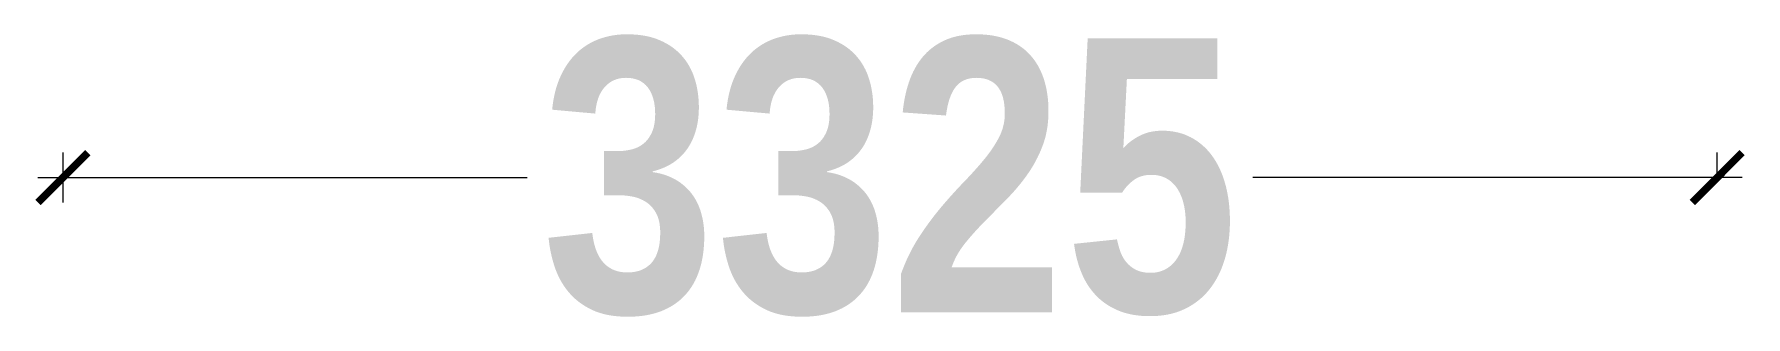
# Model space of a CAD drawing. Header units: millimetres. Extents: x -3092162 to 4513894, y -12317808 to 1849994.
# Drawn here: x -426002 to -422562, y -7685179 to -7684611 of the extents above; entities that cross this region are included whole.
import ezdxf

# ---------------------------------------------------------------- set-up
doc = ezdxf.new("R2010")
doc.units = ezdxf.units.MM
doc.header["$LTSCALE"] = 2
doc.header["$MEASUREMENT"] = 0
doc.layers.add('D DIM', color=250, linetype='Continuous', lineweight=9)
doc.styles.add('COLOUMNN DIM', font='ARIALNB.TTF', dxfattribs={"height": 550})

# ---------------------------------------------------------------- blocks, each defined once
blk = doc.blocks.new('_ArchTick')
at = {"color": 0, "linetype": 'ByBlock', "const_width": 0.15}
blk.add_lwpolyline([(-0.5, -0.5), (0.5, 0.5)], dxfattribs=at)

msp = doc.modelspace()

# ---------------------------------------------------------------- linework, layer by layer
at = {"layer": 'D DIM', "ltscale": 100}
for p, q in [((-425944.3, -7684849.2), (-425944.3, -7684949.2)), ((-422619.7, -7684899.2), (-422619.7, -7684849.2)), ((-425994.3, -7684899.2), (-425011.5, -7684899.2)), ((-422569.7, -7684899.2), (-423552.6, -7684899.2))]:
    msp.add_line(p, q, dxfattribs=at)

# ---------------------------------------------------------------- block references
at = {"layer": 'D DIM', "ltscale": 100, "xscale": 100, "yscale": 100, "zscale": 100, "rotation": 180}
msp.add_blockref('_ArchTick', (-425944.3, -7684899.2), dxfattribs=at)
at = {"layer": 'D DIM', "ltscale": 100, "xscale": 100, "yscale": 100, "zscale": 100}
msp.add_blockref('_ArchTick', (-422619.7, -7684899.2), dxfattribs=at)

# ---------------------------------------------------------------- texts
at = {"layer": 'D DIM', "ltscale": 100, "insert": (-424282, -7684899.2), "char_height": 550, "attachment_point": 5, "style": 'COLOUMNN DIM'}
msp.add_mtext('\\A1;3325', dxfattribs=at)

doc.saveas('drawing.dxf')
